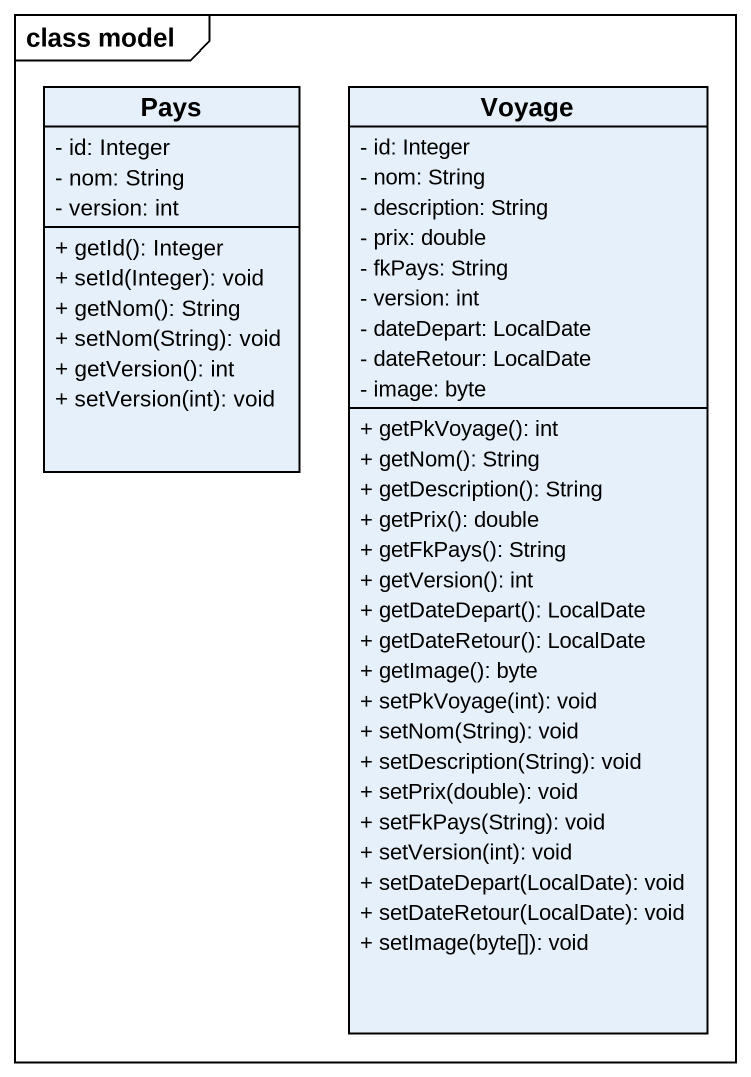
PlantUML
@startuml
mainframe class model
hide circle
hide empty members
skinparam classAttributeIconSize 0
class Pays {
  - id: Integer
  - nom: String
  - version: int
  + getId(): Integer
  + setId(Integer): void
  + getNom(): String
  + setNom(String): void
  + getVersion(): int
  + setVersion(int): void
}
class Voyage {
  - id: Integer
  - nom: String
  - description: String
  - prix: double
  - fkPays: String
  - version: int
  - dateDepart: LocalDate
  - dateRetour: LocalDate
  - image: byte
  + getPkVoyage(): int
  + getNom(): String
  + getDescription(): String
  + getPrix(): double
  + getFkPays(): String
  + getVersion(): int
  + getDateDepart(): LocalDate
  + getDateRetour(): LocalDate
  + getImage(): byte
  + setPkVoyage(int): void
  + setNom(String): void
  + setDescription(String): void
  + setPrix(double): void
  + setFkPays(String): void
  + setVersion(int): void
  + setDateDepart(LocalDate): void
  + setDateRetour(LocalDate): void
  + setImage(byte[]): void
}
@enduml
